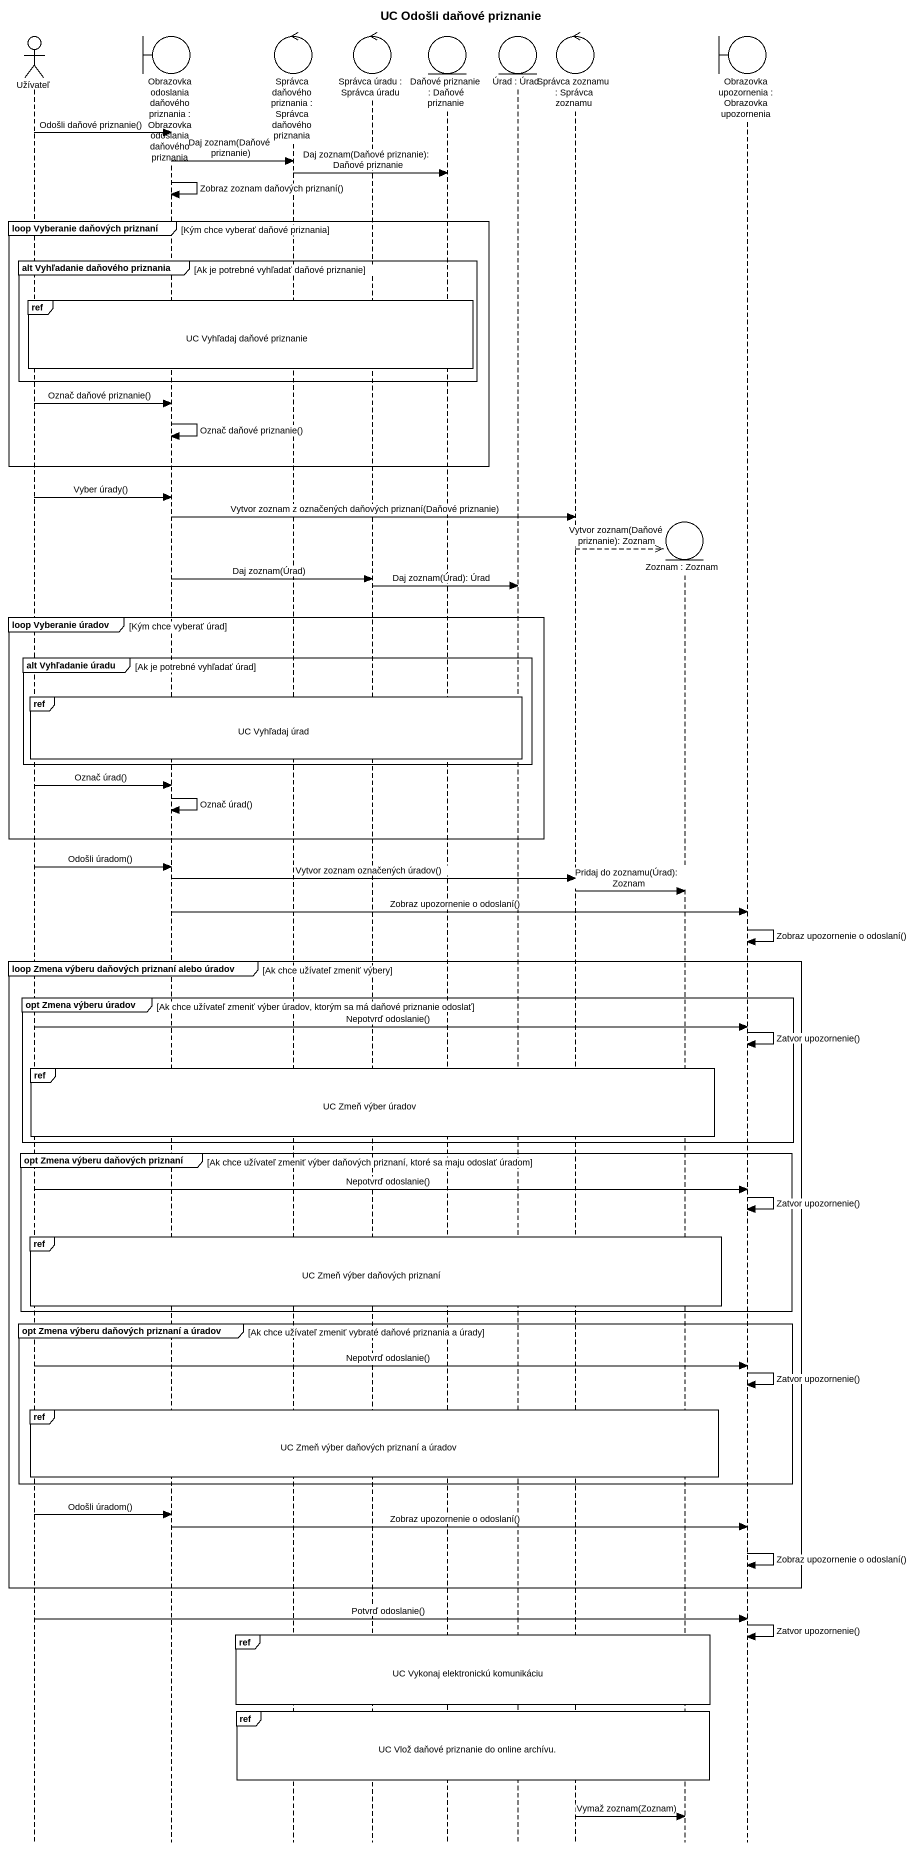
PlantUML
@startuml
title UC Odošli daňové priznanie
hide footbox
actor Užívateľ
boundary "Obrazovka odoslania daňového priznania : Obrazovka odoslania daňového priznania" as Obrazovka_odoslania
control "Správca daňového priznania : Správca daňového priznania" as Správca_daňového_priznania
control "Správca úradu : Správca úradu" as Správca_úradu
entity "Daňové priznanie : Daňové priznanie" as Daňové_priznanie
entity "Úrad : Úrad" as Úrad
control "Správca zoznamu : Správca zoznamu" as Správca_zoznamu
entity "Zoznam : Zoznam" as Zoznam
boundary "Obrazovka upozornenia : Obrazovka upozornenia" as Obrazovka_upozornenia

Užívateľ -> Obrazovka_odoslania : Odošli daňové priznanie()
Obrazovka_odoslania -> Správca_daňového_priznania : Daj zoznam(Daňové priznanie)
Správca_daňového_priznania -> Daňové_priznanie : Daj zoznam(Daňové priznanie): Daňové priznanie
Obrazovka_odoslania -> Obrazovka_odoslania : Zobraz zoznam daňových priznaní()
group loop Vyberanie daňových priznaní [Kým chce vyberať daňové priznania]
  group alt Vyhľadanie daňového priznania [Ak je potrebné vyhľadať daňové priznanie]
    ref over Užívateľ, Obrazovka_odoslania, Správca_daňového_priznania, Správca_úradu, Daňové_priznanie : UC Vyhľadaj daňové priznanie
  end
  Užívateľ -> Obrazovka_odoslania : Označ daňové priznanie()
  Obrazovka_odoslania -> Obrazovka_odoslania : Označ daňové priznanie()
end
Užívateľ -> Obrazovka_odoslania : Vyber úrady()
Obrazovka_odoslania -> Správca_zoznamu : Vytvor zoznam z označených daňových priznaní(Daňové priznanie)
Správca_zoznamu -->> Zoznam ** : Vytvor zoznam(Daňové priznanie): Zoznam
Obrazovka_odoslania -> Správca_úradu : Daj zoznam(Úrad)
Správca_úradu -> Úrad : Daj zoznam(Úrad): Úrad
group loop Vyberanie úradov [Kým chce vyberať úrad]
  group alt Vyhľadanie úradu [Ak je potrebné vyhľadať úrad]
    ref over Užívateľ, Obrazovka_odoslania, Správca_daňového_priznania, Správca_úradu, Daňové_priznanie, Úrad : UC Vyhľadaj úrad
  end
  Užívateľ -> Obrazovka_odoslania : Označ úrad()
  Obrazovka_odoslania -> Obrazovka_odoslania : Označ úrad()
end
Užívateľ -> Obrazovka_odoslania : Odošli úradom()
Obrazovka_odoslania -> Správca_zoznamu : Vytvor zoznam označených úradov()
Správca_zoznamu -> Zoznam : Pridaj do zoznamu(Úrad): Zoznam
Obrazovka_odoslania -> Obrazovka_upozornenia : Zobraz upozornenie o odoslaní()
Obrazovka_upozornenia -> Obrazovka_upozornenia : Zobraz upozornenie o odoslaní()
group loop Zmena výberu daňových priznaní alebo úradov [Ak chce užívateľ zmeniť výbery]
  group opt Zmena výberu úradov [Ak chce užívateľ zmeniť výber úradov, ktorým sa má daňové priznanie odoslať]
    Užívateľ -> Obrazovka_upozornenia : Nepotvrď odoslanie()
    Obrazovka_upozornenia -> Obrazovka_upozornenia : Zatvor upozornenie()
    ref over Užívateľ, Obrazovka_odoslania, Správca_daňového_priznania, Správca_úradu, Daňové_priznanie, Úrad, Správca_zoznamu, Zoznam : UC Zmeň výber úradov
  end
  group opt Zmena výberu daňových priznaní [Ak chce užívateľ zmeniť výber daňových priznaní, ktoré sa maju odoslať úradom]
    Užívateľ -> Obrazovka_upozornenia : Nepotvrď odoslanie()
    Obrazovka_upozornenia -> Obrazovka_upozornenia : Zatvor upozornenie()
    ref over Užívateľ, Obrazovka_odoslania, Správca_daňového_priznania, Správca_úradu, Daňové_priznanie, Úrad, Správca_zoznamu, Zoznam : UC Zmeň výber daňových priznaní
  end
  group opt Zmena výberu daňových priznaní a úradov [Ak chce užívateľ zmeniť vybraté daňové priznania a úrady]
    Užívateľ -> Obrazovka_upozornenia : Nepotvrď odoslanie()
    Obrazovka_upozornenia -> Obrazovka_upozornenia : Zatvor upozornenie()
    ref over Užívateľ, Obrazovka_odoslania, Správca_daňového_priznania, Správca_úradu, Daňové_priznanie, Úrad, Správca_zoznamu, Zoznam : UC Zmeň výber daňových priznaní a úradov
  end
  Užívateľ -> Obrazovka_odoslania : Odošli úradom()
  Obrazovka_odoslania -> Obrazovka_upozornenia : Zobraz upozornenie o odoslaní()
  Obrazovka_upozornenia -> Obrazovka_upozornenia : Zobraz upozornenie o odoslaní()
end
Užívateľ -> Obrazovka_upozornenia : Potvrď odoslanie()
Obrazovka_upozornenia -> Obrazovka_upozornenia : Zatvor upozornenie()
ref over Správca_daňového_priznania, Správca_úradu, Daňové_priznanie, Úrad, Správca_zoznamu, Zoznam : UC Vykonaj elektronickú komunikáciu
ref over Správca_daňového_priznania, Správca_úradu, Daňové_priznanie, Úrad, Správca_zoznamu, Zoznam : UC Vlož daňové priznanie do online archívu.
Správca_zoznamu -> Zoznam : Vymaž zoznam(Zoznam)
@enduml
